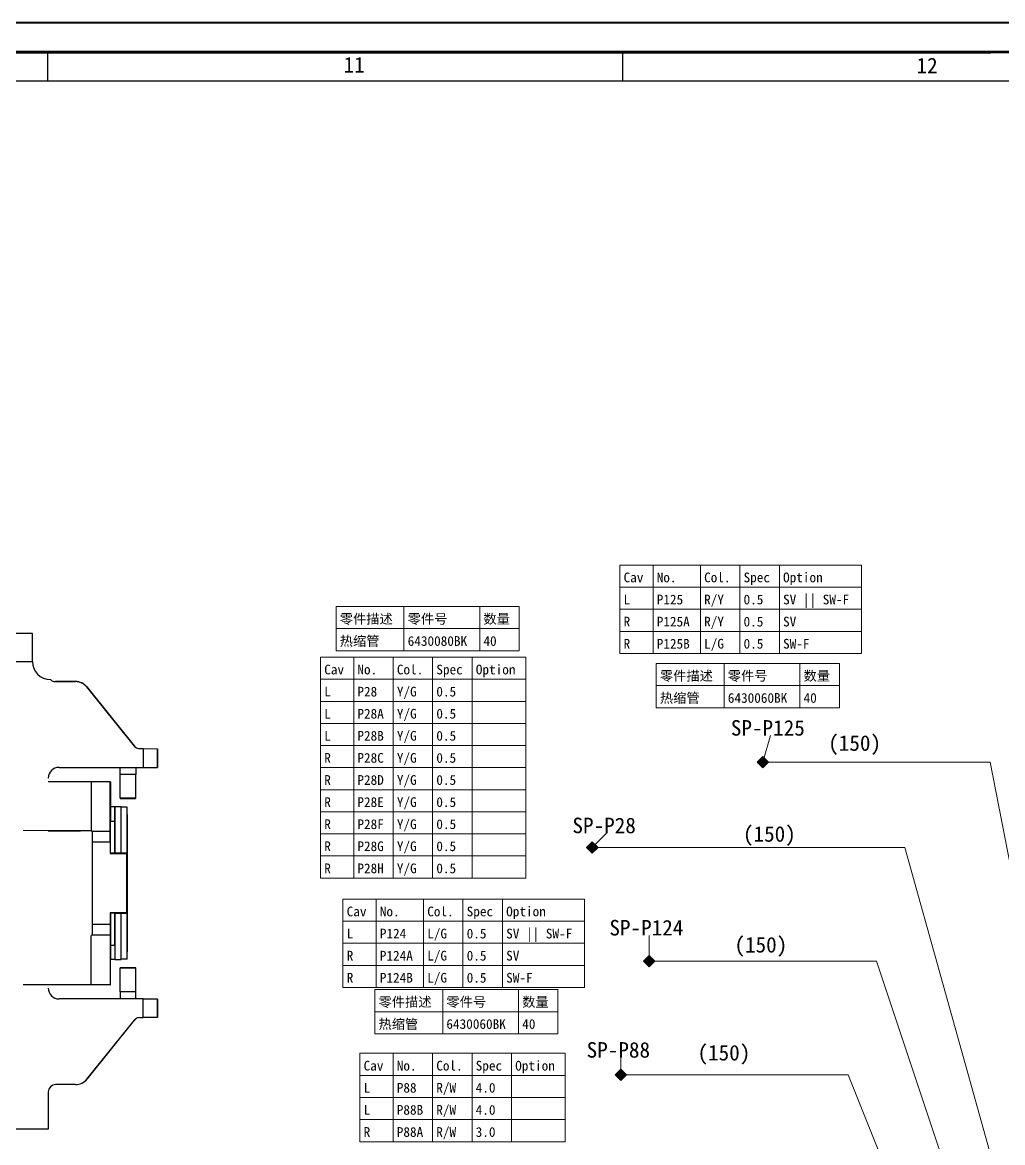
# Model space of a CAD drawing. Header units: millimetres. Extents: x 6 to 3615, y -854 to 0.
# Drawn here: x 1034.3 to 1206.7, y -197.1 to 0 of the extents above; entities that cross this region are included whole.
import ezdxf

# ---------------------------------------------------------------- set-up
doc = ezdxf.new("R2010")
doc.units = ezdxf.units.MM
doc.styles.add('4eff5b8b_Style', font='simfang.ttf')

msp = doc.modelspace()

# ---------------------------------------------------------------- hatches: boundary and pattern name
for points in [[(1164.56, -131.19), (1163.56, -130.19), (1164.56, -129.19), (1165.56, -130.19)], [(1134.56, -146.19), (1133.56, -145.19), (1134.56, -144.19), (1135.56, -145.19)], [(1144.56, -166.19), (1143.56, -165.19), (1144.56, -164.19), (1145.56, -165.19)], [(1139.56, -186.19), (1138.56, -185.19), (1139.56, -184.19), (1140.56, -185.19)]]:
    msp.add_hatch(color=256).paths.add_polyline_path(points)

# ---------------------------------------------------------------- linework, layer by layer
at = {"linetype": 'Continuous', "lineweight": 13}
for p, q in [((1163.56, -130.19), (1164.56, -129.19)), ((1163.56, -130.19), (1164.56, -129.19)), ((1164.56, -129.19), (1165.56, -130.19)), ((1164.56, -129.19), (1165.56, -130.19)), ((1163.56, -130.19), (1164.56, -131.19)), ((1164.56, -131.19), (1163.56, -130.19)), ((1165.56, -130.19), (1164.56, -131.19)), ((1165.56, -130.19), (1164.56, -131.19)), ((1133.56, -145.19), (1134.56, -144.19)), ((1133.56, -145.19), (1134.56, -144.19)), ((1133.56, -145.19), (1134.56, -146.19)), ((1134.56, -146.19), (1133.56, -145.19)), ((1134.56, -144.19), (1135.56, -145.19)), ((1134.56, -144.19), (1135.56, -145.19)), ((1135.56, -145.19), (1134.56, -146.19)), ((1135.56, -145.19), (1134.56, -146.19)), ((1143.56, -165.19), (1144.56, -164.19)), ((1143.56, -165.19), (1144.56, -164.19)), ((1143.56, -165.19), (1144.56, -166.19)), ((1144.56, -166.19), (1143.56, -165.19)), ((1144.56, -164.19), (1145.56, -165.19)), ((1144.56, -164.19), (1145.56, -165.19)), ((1145.56, -165.19), (1144.56, -166.19)), ((1145.56, -165.19), (1144.56, -166.19)), ((1138.56, -185.19), (1139.56, -184.19)), ((1138.56, -185.19), (1139.56, -184.19)), ((1138.56, -185.19), (1139.56, -186.19)), ((1139.56, -186.19), (1138.56, -185.19)), ((1139.56, -184.19), (1140.56, -185.19)), ((1139.56, -184.19), (1140.56, -185.19)), ((1140.56, -185.19), (1139.56, -186.19)), ((1140.56, -185.19), (1139.56, -186.19))]:
    msp.add_line(p, q, dxfattribs=at)
at = {"linetype": 'Continuous', "lineweight": 30}
for points in [[(3615.48, 0), (6.35, 0)], [(1038.74, -10.28), (1038.74, -5.22)], [(1139.93, -10.28), (1139.93, -5.22)], [(31.89, -10.28), (3610.09, -10.28)], [(1028.56, -112.48), (1036.04, -112.48), (1036.04, -107.55), (1028.02, -107.55)], [(1040.1, -116.02), (1040.08, -116), (1043.64, -116), (1043.63, -116.02), (1040.1, -116.02)], [(1053.95, -127.34), (1054, -127.38), (1045.61, -116.94), (1045.6, -116.96), (1053.95, -127.34)], [(1054.93, -127.81), (1055.53, -127.81), (1055.53, -131.1), (1058.06, -131.1), (1058.06, -127.85), (1058.05, -127.83), (1058.05, -131.1)], [(1055.53, -127.81), (1057.94, -127.82), (1058.04, -127.83), (1058.05, -127.83)], [(1040.73, -131.1), (1055.53, -131.1)], [(1054.26, -131.1), (1054.25, -132.36), (1051.5, -132.36), (1051.5, -131.1)], [(1049.73, -133.63), (1046.4, -133.63), (1046.4, -142.28), (1034.43, -142.24)], [(1046.4, -133.63), (1038.84, -133.63)], [(1049.75, -158.74), (1046.6, -158.74), (1046.6, -144.22), (1049.75, -144.22), (1049.74, -142.32), (1049.73, -142.31), (1049.73, -133.63), (1049.77, -133.63), (1049.78, -134.89), (1049.78, -136.79), (1049.78, -138.05)], [(1054.25, -136.55), (1051.5, -136.55), (1051.5, -132.36)], [(1051.5, -136.55), (1051.5, -136.6), (1054.21, -136.6), (1054.25, -136.55), (1054.25, -132.36)], [(1049.75, -144.22), (1049.75, -146.26), (1052.66, -146.26), (1052.73, -146.19), (1052.73, -138.09)], [(1052.74, -138.1), (1052.73, -138.09), (1051.66, -138.09), (1051.63, -138.07), (1050.56, -138.07), (1050.55, -138.06), (1049.79, -138.06), (1049.78, -138.05)], [(1049.79, -138.06), (1049.78, -140.59)], [(1050.55, -138.06), (1050.54, -140.59)], [(1051.63, -146.21), (1050.56, -146.21), (1050.56, -138.07)], [(1051.66, -146.19), (1051.63, -146.21), (1051.63, -138.07)], [(1052.73, -146.19), (1051.66, -146.19), (1051.66, -138.09)], [(1052.74, -164.85), (1052.75, -162.33), (1052.75, -140.63), (1052.74, -138.1)], [(1050.54, -146.23), (1049.78, -146.23), (1049.78, -140.59), (1050.54, -140.59), (1050.54, -146.23), (1050.56, -146.21)], [(1038.81, -142.29), (1040.08, -142.28), (1040.83, -142.28), (1044.53, -142.29)], [(1046.58, -142.31), (1044.53, -142.3)], [(1046.4, -142.28), (1049.7, -142.31), (1049.73, -142.31), (1049.73, -142.31)], [(1046.58, -142.31), (1046.59, -142.32), (1049.74, -142.32)], [(1046.59, -144.22), (1046.59, -142.32)], [(1049.78, -146.23), (1049.75, -146.26)], [(1052.66, -156.7), (1049.75, -156.7), (1049.78, -156.73), (1050.54, -156.73), (1050.56, -156.75), (1051.63, -156.75), (1051.66, -156.77), (1052.73, -156.77), (1052.66, -156.7), (1052.66, -146.26)], [(1049.75, -156.7), (1049.75, -158.74), (1049.74, -160.63), (1049.73, -160.65), (1049.73, -169.38), (1049.77, -169.38), (1049.78, -168.12), (1049.78, -166.16), (1049.78, -164.9)], [(1049.78, -156.73), (1049.78, -162.37), (1050.54, -162.37), (1050.54, -156.73)], [(1050.56, -156.75), (1050.56, -164.89), (1051.63, -164.89)], [(1051.66, -164.86), (1051.63, -164.89), (1051.63, -156.75)], [(1052.73, -164.86), (1051.66, -164.86), (1051.66, -156.77)], [(1052.74, -164.85), (1052.73, -164.86), (1052.73, -156.77)], [(1046.59, -160.63), (1046.59, -158.74)], [(1049.73, -160.65), (1049.73, -160.65), (1049.71, -160.65), (1046.4, -160.67)], [(1049.73, -169.38), (1046.4, -169.38), (1046.4, -160.67)], [(1049.74, -160.63), (1046.59, -160.63), (1046.58, -160.65)], [(1049.78, -162.37), (1049.79, -164.9)], [(1050.54, -162.37), (1050.55, -164.9)], [(1050.56, -164.89), (1050.55, -164.9), (1049.79, -164.9), (1049.78, -164.9)], [(1054.26, -171.85), (1054.25, -170.59), (1054.25, -166.4), (1054.21, -166.36), (1051.5, -166.36), (1051.5, -166.4), (1054.25, -166.4)], [(1054.25, -170.59), (1051.5, -170.59), (1051.5, -166.4)], [(1046.4, -169.38), (1034.43, -169.38)], [(1051.5, -170.59), (1051.5, -171.85)], [(1055.53, -171.85), (1040.73, -171.85)], [(1054.93, -175.15), (1055.53, -175.15), (1055.53, -171.85), (1058.05, -171.85)], [(1058.06, -175.11), (1058.05, -175.13), (1058.05, -171.85), (1058.06, -171.85), (1058.06, -175.11)], [(1058.05, -175.13), (1058.04, -175.13), (1057.39, -175.14), (1055.53, -175.15)], [(1045.6, -185.99), (1045.64, -185.97), (1054, -175.58), (1053.94, -175.62), (1045.6, -185.99)], [(1043.63, -186.93), (1040.1, -186.93)], [(1044.72, -186.68), (1044.76, -186.66)], [(1038.84, -188.2), (1038.84, -194.79), (1033.04, -194.75)]]:
    msp.add_lwpolyline(points, dxfattribs=at)
at = {"linetype": 'Continuous', "lineweight": 13}
for points in [[(1208.79, -0.16), (6.55, -0.16)], [(1038.74, -10.28), (1038.74, -5.22)], [(1038.74, -10.28), (1038.74, -5.22)], [(1139.41, -95.51), (1181.91, -95.51)], [(1139.41, -95.51), (1139.41, -111.06)], [(1139.41, -95.51), (1181.91, -95.51)], [(1145.24, -95.51), (1145.24, -111.06)], [(1153.58, -95.51), (1153.58, -111.06)], [(1160.52, -95.51), (1160.52, -111.06)], [(1167.47, -95.51), (1167.47, -111.06)], [(1181.91, -95.51), (1181.91, -111.06)], [(1139.41, -99.39), (1181.91, -99.39)], [(1089.47, -102.8), (1121.7, -102.8)], [(1089.47, -102.8), (1089.47, -110.58)], [(1089.47, -102.8), (1121.7, -102.8)], [(1101.42, -102.8), (1101.42, -110.58)], [(1114.75, -102.8), (1114.75, -110.58)], [(1121.7, -102.8), (1121.7, -110.58)], [(1139.41, -103.28), (1181.91, -103.28)], [(1089.47, -106.69), (1121.7, -106.69)], [(1139.41, -107.17), (1181.91, -107.17)], [(1086.74, -111.71), (1122.85, -111.71)], [(1086.74, -111.71), (1086.74, -150.59)], [(1086.74, -111.71), (1122.85, -111.71)], [(1089.47, -110.58), (1121.7, -110.58)], [(1092.57, -111.71), (1092.57, -150.59)], [(1099.52, -111.71), (1099.52, -150.59)], [(1106.46, -111.71), (1106.46, -150.59)], [(1113.41, -111.71), (1113.41, -150.59)], [(1122.85, -111.71), (1122.85, -150.59)], [(1139.41, -111.06), (1181.91, -111.06)], [(1145.8, -112.83), (1178.03, -112.83)], [(1145.8, -112.83), (1145.8, -120.6)], [(1145.8, -112.83), (1178.03, -112.83)], [(1157.75, -112.83), (1157.75, -120.6)], [(1171.08, -112.83), (1171.08, -120.6)], [(1178.03, -112.83), (1178.03, -120.6)], [(1086.74, -115.6), (1122.85, -115.6)], [(1145.8, -116.71), (1178.03, -116.71)], [(1086.74, -119.49), (1122.85, -119.49)], [(1145.8, -120.6), (1178.03, -120.6)], [(1086.74, -123.38), (1122.85, -123.38)], [(1164.56, -130.19), (1165.93, -125.52)], [(1086.74, -127.26), (1122.85, -127.26)], [(1086.74, -131.15), (1122.85, -131.15)], [(1164.56, -130.19), (1204.56, -130.19)], [(1204.56, -130.19), (1249.56, -360.19)], [(1086.74, -135.04), (1122.85, -135.04)], [(1086.74, -138.93), (1122.85, -138.93)], [(1086.74, -142.82), (1122.85, -142.82)], [(1134.56, -145.19), (1137.06, -142.69)], [(1134.56, -145.19), (1189.56, -145.19)], [(1189.56, -145.19), (1249.56, -360.19)], [(1086.74, -146.7), (1122.85, -146.7)], [(1086.74, -150.59), (1122.85, -150.59)], [(1090.69, -154.29), (1133.19, -154.29)], [(1090.69, -154.29), (1090.69, -169.84)], [(1090.69, -154.29), (1133.19, -154.29)], [(1096.52, -154.29), (1096.52, -169.84)], [(1104.85, -154.29), (1104.85, -169.84)], [(1111.8, -154.29), (1111.8, -169.84)], [(1118.74, -154.29), (1118.74, -169.84)], [(1133.19, -154.29), (1133.19, -169.84)], [(1090.69, -158.18), (1133.19, -158.18)], [(1144.56, -165.19), (1144.56, -160.69)], [(1090.69, -162.07), (1133.19, -162.07)], [(1144.56, -165.19), (1184.56, -165.19)], [(1184.56, -165.19), (1249.56, -360.19)], [(1090.69, -165.96), (1133.19, -165.96)], [(1090.69, -169.84), (1133.19, -169.84)], [(1096.29, -170.22), (1128.51, -170.22)], [(1096.29, -170.22), (1096.29, -177.99)], [(1096.29, -170.22), (1128.51, -170.22)], [(1108.23, -170.22), (1108.23, -177.99)], [(1121.57, -170.22), (1121.57, -177.99)], [(1128.51, -170.22), (1128.51, -177.99)], [(1096.29, -174.1), (1128.51, -174.1)], [(1096.29, -177.99), (1128.51, -177.99)], [(1093.67, -181.43), (1129.78, -181.43)], [(1093.67, -181.43), (1093.67, -196.99)], [(1093.67, -181.43), (1129.78, -181.43)], [(1099.5, -181.43), (1099.5, -196.99)], [(1106.45, -181.43), (1106.45, -196.99)], [(1113.39, -181.43), (1113.39, -196.99)], [(1120.34, -181.43), (1120.34, -196.99)], [(1129.78, -181.43), (1129.78, -196.99)], [(1139.56, -185.19), (1139.56, -182.19)], [(1139.56, -185.19), (1179.56, -185.19)], [(1179.56, -185.19), (1249.56, -360.19)], [(1093.67, -185.32), (1129.78, -185.32)], [(1093.67, -189.21), (1129.78, -189.21)], [(1093.67, -193.1), (1129.78, -193.1)], [(1093.67, -196.99), (1129.78, -196.99)]]:
    msp.add_lwpolyline(points, dxfattribs=at)
at = {"linetype": 'Continuous', "lineweight": 70}
for points in [[(3610.09, -5.22), (26.83, -5.22)], [(26.83, -5.22), (1204.7, -5.22)]]:
    msp.add_lwpolyline(points, dxfattribs=at)
at = {"linetype": 'Continuous', "lineweight": 13}
for points in [[(1163.56, -130.19), (1164.56, -129.19), (1165.56, -130.19), (1164.56, -131.19)], [(1133.56, -145.19), (1134.56, -144.19), (1135.56, -145.19), (1134.56, -146.19)], [(1143.56, -165.19), (1144.56, -164.19), (1145.56, -165.19), (1144.56, -166.19)], [(1138.56, -185.19), (1139.56, -184.19), (1140.56, -185.19), (1139.56, -186.19)]]:
    msp.add_lwpolyline(points, close=True, dxfattribs=at)
at = {"linetype": 'Continuous', "lineweight": 30}
for centre, radius, start, end in [((1039.2, -112.48), 3.16, -180, -90), ((1040.1, -114.76), 1.26, -135, -90), ((1040.08, -114.74), 1.26, -134, -90), ((1043.63, -118.55), 2.53, 39, 90), ((1043.64, -118.53), 2.53, 39, 90), ((1054.93, -126.54), 1.26, -141, -124), ((1054.99, -126.58), 1.26, -141, -126), ((1054.93, -126.54), 1.26, -125, -90), ((1040.73, -133), 1.89, 90, -180), ((1040.73, -169.96), 1.89, -180, -90), ((1054.93, -176.41), 1.26, 125, 142), ((1054.98, -176.37), 1.26, 126, 141), ((1054.93, -176.41), 1.26, 90, 125), ((1040.1, -188.2), 1.26, 90, -180), ((1043.63, -184.41), 2.53, -90, -64), ((1043.63, -184.41), 2.53, -64, -38), ((1043.67, -184.39), 2.53, -64, -38)]:
    msp.add_arc(centre, radius, start, end, dxfattribs=at)

# ---------------------------------------------------------------- texts
at = {"linetype": 'Continuous', "style": '4eff5b8b_Style'}
for s, height, p in [('11', 2.733, (1090.79, -8.82)), ('12', 2.733, (1191.6, -8.95)), ('Cav', 1.709, (1140.06, -98.53)), ('No.', 1.709, (1145.89, -98.53)), ('Col.', 1.709, (1154.23, -98.53)), ('Spec', 1.709, (1161.17, -98.53)), ('Option', 1.709, (1168.12, -98.53)), ('SV || SW-F', 1.709, (1168.12, -102.42)), ('L', 1.71, (1140.06, -102.42)), ('P125', 1.709, (1145.89, -102.42)), ('R/Y', 1.709, (1154.23, -102.42)), ('0.5', 1.709, (1161.17, -102.42)), ('零件描述', 1.709, (1090.12, -105.83)), ('零件号', 1.709, (1102.07, -105.83)), ('数量', 1.709, (1115.4, -105.83)), ('R/Y', 1.709, (1154.23, -106.31)), ('R', 1.71, (1140.06, -106.31)), ('P125A', 1.709, (1145.89, -106.31)), ('0.5', 1.709, (1161.17, -106.31)), ('SV', 1.709, (1168.12, -106.31)), ('热缩管', 1.709, (1090.12, -109.72)), ('6430080BK', 1.709, (1102.07, -109.72)), ('40', 1.709, (1115.4, -109.72)), ('L/G', 1.709, (1154.23, -110.2)), ('R', 1.71, (1140.06, -110.2)), ('P125B', 1.709, (1145.89, -110.2)), ('0.5', 1.709, (1161.17, -110.2)), ('SW-F', 1.709, (1168.12, -110.2)), ('Cav', 1.709, (1087.39, -114.74)), ('No.', 1.709, (1093.22, -114.74)), ('Col.', 1.709, (1100.17, -114.74)), ('Spec', 1.709, (1107.11, -114.74)), ('Option', 1.709, (1114.06, -114.74)), ('零件描述', 1.709, (1146.45, -115.85)), ('零件号', 1.709, (1158.4, -115.85)), ('数量', 1.709, (1171.73, -115.85)), ('L', 1.71, (1087.39, -118.63)), ('P28', 1.709, (1093.22, -118.63)), ('Y/G', 1.709, (1100.17, -118.63)), ('0.5', 1.709, (1107.11, -118.63)), ('热缩管', 1.709, (1146.45, -119.74)), ('6430060BK', 1.709, (1158.4, -119.74)), ('40', 1.709, (1171.73, -119.74)), ('L', 1.71, (1087.39, -122.52)), ('P28A', 1.709, (1093.22, -122.52)), ('Y/G', 1.709, (1100.17, -122.52)), ('0.5', 1.709, (1107.11, -122.52)), ('SP-P125', 2.734, (1158.93, -125.52)), ('L', 1.71, (1087.39, -126.4)), ('P28B', 1.709, (1093.22, -126.4)), ('Y/G', 1.709, (1100.17, -126.4)), ('0.5', 1.709, (1107.11, -126.4)), ('(150)', 2.734, (1176.06, -128.19)), ('R', 1.71, (1087.39, -130.29)), ('P28C', 1.709, (1093.22, -130.29)), ('Y/G', 1.709, (1100.17, -130.29)), ('0.5', 1.709, (1107.11, -130.29)), ('R', 1.71, (1087.39, -134.18)), ('P28D', 1.709, (1093.22, -134.18)), ('Y/G', 1.709, (1100.17, -134.18)), ('0.5', 1.709, (1107.11, -134.18)), ('R', 1.71, (1087.39, -138.07)), ('P28E', 1.709, (1093.22, -138.07)), ('Y/G', 1.709, (1100.17, -138.07)), ('0.5', 1.709, (1107.11, -138.07)), ('SP-P28', 2.734, (1131.06, -142.69)), ('R', 1.71, (1087.39, -141.96)), ('P28F', 1.709, (1093.22, -141.96)), ('Y/G', 1.709, (1100.17, -141.96)), ('0.5', 1.709, (1107.11, -141.96)), ('(150)', 2.734, (1161.06, -144.19)), ('R', 1.71, (1087.39, -145.84)), ('P28G', 1.709, (1093.22, -145.84)), ('Y/G', 1.709, (1100.17, -145.84)), ('0.5', 1.709, (1107.11, -145.84)), ('R', 1.71, (1087.39, -149.73)), ('P28H', 1.709, (1093.22, -149.73)), ('Y/G', 1.709, (1100.17, -149.73)), ('0.5', 1.709, (1107.11, -149.73)), ('Cav', 1.709, (1091.34, -157.32)), ('No.', 1.709, (1097.17, -157.32)), ('Col.', 1.709, (1105.51, -157.32)), ('Spec', 1.709, (1112.45, -157.32)), ('Option', 1.709, (1119.4, -157.32)), ('L', 1.71, (1091.34, -161.21)), ('P124', 1.709, (1097.17, -161.21)), ('L/G', 1.709, (1105.51, -161.21)), ('0.5', 1.709, (1112.45, -161.21)), ('SV || SW-F', 1.709, (1119.4, -161.21)), ('SP-P124', 2.734, (1137.56, -160.69)), ('(150)', 2.734, (1159.56, -163.69)), ('R', 1.71, (1091.34, -165.1)), ('P124A', 1.709, (1097.17, -165.1)), ('L/G', 1.709, (1105.51, -165.1)), ('0.5', 1.709, (1112.45, -165.1)), ('SV', 1.709, (1119.4, -165.1)), ('R', 1.71, (1091.34, -168.98)), ('P124B', 1.709, (1097.17, -168.98)), ('L/G', 1.709, (1105.51, -168.98)), ('0.5', 1.709, (1112.45, -168.98)), ('SW-F', 1.709, (1119.4, -168.98)), ('零件描述', 1.709, (1096.94, -173.24)), ('零件号', 1.709, (1108.88, -173.24)), ('数量', 1.709, (1122.22, -173.24)), ('热缩管', 1.709, (1096.94, -177.13)), ('6430060BK', 1.709, (1108.88, -177.13)), ('40', 1.709, (1122.22, -177.13)), ('SP-P88', 2.734, (1133.56, -182.19)), ('(150)', 2.734, (1153.06, -182.69)), ('Cav', 1.709, (1094.32, -184.46)), ('No.', 1.709, (1100.15, -184.46)), ('Col.', 1.709, (1107.1, -184.46)), ('Spec', 1.709, (1114.04, -184.46)), ('Option', 1.709, (1120.99, -184.46)), ('L', 1.71, (1094.32, -188.35)), ('P88', 1.709, (1100.15, -188.35)), ('R/W', 1.709, (1107.1, -188.35)), ('4.0', 1.709, (1114.04, -188.35)), ('L', 1.71, (1094.32, -192.24)), ('P88B', 1.709, (1100.15, -192.24)), ('R/W', 1.709, (1107.1, -192.24)), ('4.0', 1.709, (1114.04, -192.24)), ('R', 1.71, (1094.32, -196.13)), ('P88A', 1.709, (1100.15, -196.13)), ('R/W', 1.709, (1107.1, -196.13)), ('3.0', 1.709, (1114.04, -196.13))]:
    msp.add_text(s, height=height, dxfattribs=at).set_placement(p)

doc.saveas('drawing.dxf')
